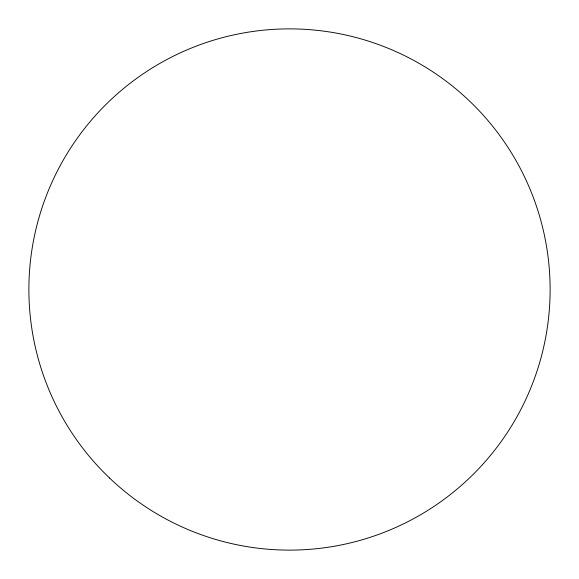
<?xml version="1.0" encoding="UTF-8"?>
<svg xmlns="http://www.w3.org/2000/svg" width="579" height="579" viewBox="0 0 579 579"><rect width="100%" height="100%" fill="white"/><g stroke="black" fill="none" stroke-linecap="round" stroke-linejoin="round"><path stroke-width="0.87" d="M109.547 478.022A260.622 260.622 0 0 0 542.74 351.084A260.622 260.622 0 0 0 216.213 39.394A260.622 260.622 0 0 0 109.547 478.022"/></g></svg>
